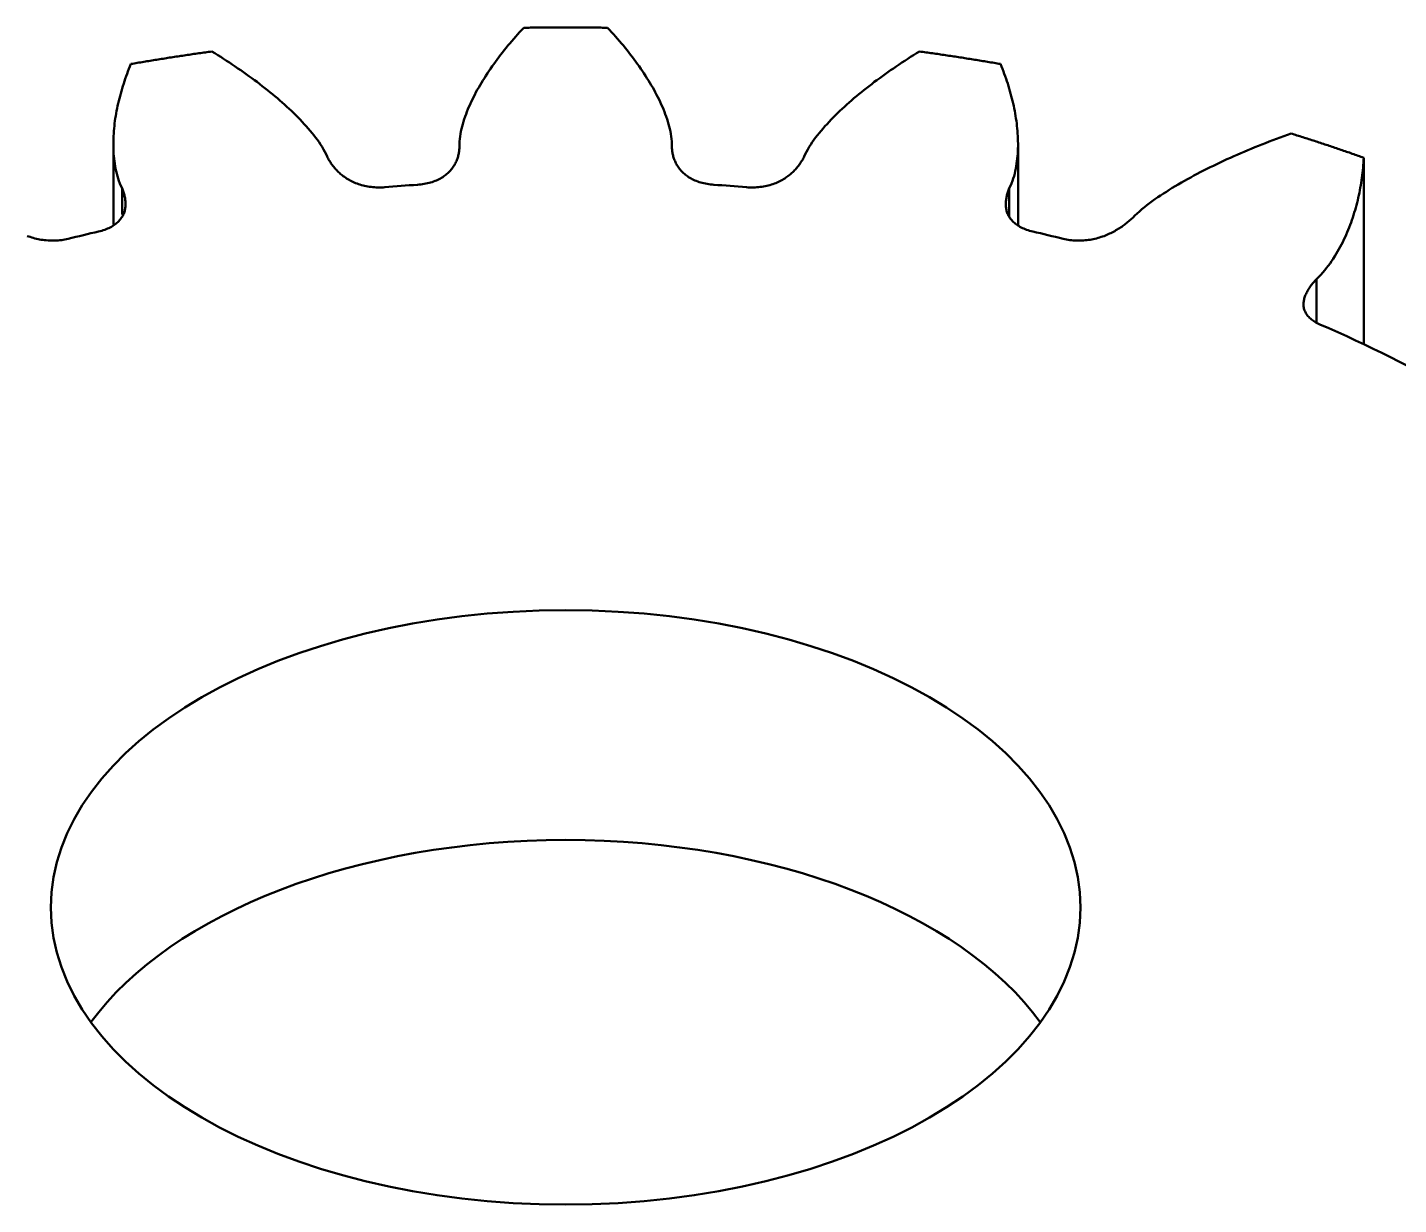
# Model space of a CAD drawing. Header units: inches. Extents: x -122986 to 27550, y -4965 to 6170.
# Drawn here: x 5670.01 to 5699.25, y 454.31 to 479.41 of the extents above; entities that cross this region are included whole.
import ezdxf

# ---------------------------------------------------------------- set-up
doc = ezdxf.new("R2010")
doc.units = ezdxf.units.IN
doc.header["$LTSCALE"] = 2
doc.header["$MEASUREMENT"] = 0
doc.layers.add('1 Đậm', color=7, linetype='Continuous', lineweight=50)

msp = doc.modelspace()

# ---------------------------------------------------------------- linework, layer by layer
at = {"layer": '1 Đậm', "lineweight": 50}
for p, q in [((5671.842, 476.925), (5671.842, 475.209)), ((5679.222, 476.925), (5679.222, 476.86)), ((5683.752, 476.862), (5683.752, 476.925)), ((5691.133, 475.19), (5691.133, 476.925)), ((5698.506, 476.634), (5698.506, 472.658)), ((5672.028, 475.982), (5672.028, 475.422)), ((5690.946, 475.982), (5690.946, 475.382)), ((5697.498, 474.046), (5697.498, 473.13))]:
    msp.add_line(p, q, dxfattribs=at)
for points in [[(5679.224, 476.873), (5679.222, 476.927), (5679.224, 476.98), (5679.228, 477.034), (5679.235, 477.087), (5679.243, 477.141), (5679.254, 477.194), (5679.265, 477.247), (5679.278, 477.3), (5679.293, 477.353), (5679.309, 477.406), (5679.325, 477.458), (5679.343, 477.511), (5679.362, 477.563), (5679.382, 477.615), (5679.403, 477.668), (5679.425, 477.72), (5679.448, 477.771), (5679.472, 477.823), (5679.497, 477.875), (5679.522, 477.926), (5679.548, 477.978), (5679.575, 478.029), (5679.603, 478.08), (5679.632, 478.131), (5679.661, 478.182), (5679.691, 478.232), (5679.722, 478.283), (5679.753, 478.333), (5679.785, 478.383), (5679.818, 478.434), (5679.851, 478.483), (5679.885, 478.533), (5679.92, 478.583), (5679.955, 478.632), (5679.99, 478.682), (5680.027, 478.731), (5680.064, 478.78), (5680.101, 478.829), (5680.139, 478.878), (5680.178, 478.927), (5680.217, 478.975), (5680.257, 479.024), (5680.297, 479.072), (5680.338, 479.12), (5680.379, 479.168), (5680.421, 479.216), (5680.463, 479.263), (5680.506, 479.311), (5680.549, 479.358), (5680.593, 479.405)], [(5680.593, 479.405), (5680.629, 479.406), (5680.664, 479.407), (5680.7, 479.407), (5680.736, 479.408), (5680.772, 479.408), (5680.807, 479.408), (5680.843, 479.409), (5680.879, 479.409), (5680.915, 479.41), (5680.951, 479.41), (5680.986, 479.41), (5681.022, 479.411), (5681.058, 479.411), (5681.094, 479.411), (5681.129, 479.411), (5681.165, 479.412), (5681.201, 479.412), (5681.237, 479.412), (5681.273, 479.412), (5681.308, 479.412), (5681.344, 479.412), (5681.38, 479.412), (5681.416, 479.412), (5681.451, 479.413), (5681.487, 479.413), (5681.523, 479.413), (5681.559, 479.412), (5681.595, 479.412), (5681.63, 479.412), (5681.666, 479.412), (5681.702, 479.412), (5681.738, 479.412), (5681.773, 479.412), (5681.809, 479.412), (5681.845, 479.411), (5681.881, 479.411), (5681.917, 479.411), (5681.952, 479.411), (5681.988, 479.41), (5682.024, 479.41), (5682.06, 479.41), (5682.095, 479.409), (5682.131, 479.409), (5682.167, 479.408), (5682.203, 479.408), (5682.238, 479.408), (5682.274, 479.407), (5682.31, 479.407), (5682.346, 479.406), (5682.382, 479.405)], [(5682.382, 479.405), (5682.425, 479.358), (5682.468, 479.311), (5682.511, 479.263), (5682.553, 479.216), (5682.595, 479.168), (5682.637, 479.12), (5682.677, 479.072), (5682.718, 479.024), (5682.757, 478.975), (5682.796, 478.927), (5682.835, 478.878), (5682.873, 478.829), (5682.911, 478.78), (5682.948, 478.731), (5682.984, 478.682), (5683.02, 478.632), (5683.055, 478.583), (5683.089, 478.533), (5683.123, 478.483), (5683.157, 478.434), (5683.189, 478.383), (5683.221, 478.333), (5683.253, 478.283), (5683.283, 478.232), (5683.313, 478.182), (5683.343, 478.131), (5683.371, 478.08), (5683.399, 478.029), (5683.426, 477.978), (5683.452, 477.926), (5683.478, 477.875), (5683.502, 477.823), (5683.526, 477.771), (5683.549, 477.72), (5683.571, 477.668), (5683.592, 477.615), (5683.612, 477.563), (5683.631, 477.511), (5683.649, 477.458), (5683.666, 477.406), (5683.682, 477.353), (5683.696, 477.3), (5683.709, 477.247), (5683.721, 477.194), (5683.731, 477.141), (5683.74, 477.087), (5683.746, 477.034), (5683.751, 476.98), (5683.752, 476.927), (5683.75, 476.873)], [(5672.215, 478.633), (5672.249, 478.639), (5672.284, 478.644), (5672.318, 478.65), (5672.352, 478.656), (5672.387, 478.662), (5672.421, 478.668), (5672.455, 478.673), (5672.49, 478.679), (5672.524, 478.685), (5672.558, 478.69), (5672.593, 478.696), (5672.627, 478.702), (5672.662, 478.707), (5672.696, 478.713), (5672.731, 478.719), (5672.765, 478.724), (5672.799, 478.73), (5672.834, 478.735), (5672.868, 478.741), (5672.903, 478.746), (5672.937, 478.752), (5672.972, 478.757), (5673.007, 478.762), (5673.041, 478.768), (5673.076, 478.773), (5673.11, 478.778), (5673.145, 478.784), (5673.179, 478.789), (5673.214, 478.794), (5673.249, 478.8), (5673.283, 478.805), (5673.318, 478.81), (5673.352, 478.815), (5673.387, 478.82), (5673.422, 478.826), (5673.456, 478.831), (5673.491, 478.836), (5673.526, 478.841), (5673.56, 478.846), (5673.595, 478.851), (5673.63, 478.856), (5673.665, 478.861), (5673.699, 478.866), (5673.734, 478.871), (5673.769, 478.876), (5673.804, 478.881), (5673.838, 478.885), (5673.873, 478.89), (5673.908, 478.895), (5673.943, 478.9)], [(5673.943, 478.9), (5674.006, 478.861), (5674.069, 478.822), (5674.132, 478.782), (5674.194, 478.742), (5674.256, 478.702), (5674.317, 478.662), (5674.378, 478.622), (5674.438, 478.581), (5674.498, 478.54), (5674.558, 478.499), (5674.617, 478.458), (5674.676, 478.417), (5674.734, 478.375), (5674.792, 478.333), (5674.849, 478.291), (5674.906, 478.249), (5674.962, 478.206), (5675.017, 478.163), (5675.072, 478.12), (5675.127, 478.077), (5675.181, 478.033), (5675.234, 477.99), (5675.287, 477.946), (5675.34, 477.902), (5675.391, 477.857), (5675.442, 477.812), (5675.493, 477.767), (5675.543, 477.722), (5675.592, 477.677), (5675.64, 477.631), (5675.688, 477.585), (5675.735, 477.539), (5675.781, 477.493), (5675.826, 477.446), (5675.871, 477.399), (5675.914, 477.352), (5675.957, 477.304), (5675.999, 477.257), (5676.04, 477.208), (5676.08, 477.16), (5676.118, 477.112), (5676.156, 477.063), (5676.193, 477.013), (5676.228, 476.964), (5676.261, 476.914), (5676.294, 476.864), (5676.324, 476.813), (5676.352, 476.762), (5676.378, 476.711), (5676.4, 476.659)], [(5686.575, 476.659), (5686.597, 476.711), (5686.622, 476.762), (5686.651, 476.813), (5686.681, 476.864), (5686.713, 476.914), (5686.747, 476.964), (5686.782, 477.013), (5686.818, 477.063), (5686.856, 477.112), (5686.895, 477.16), (5686.935, 477.208), (5686.976, 477.257), (5687.017, 477.304), (5687.06, 477.352), (5687.104, 477.399), (5687.148, 477.446), (5687.194, 477.493), (5687.24, 477.539), (5687.287, 477.585), (5687.334, 477.631), (5687.383, 477.677), (5687.432, 477.722), (5687.482, 477.767), (5687.532, 477.812), (5687.583, 477.857), (5687.635, 477.902), (5687.687, 477.946), (5687.74, 477.99), (5687.793, 478.033), (5687.847, 478.077), (5687.902, 478.12), (5687.957, 478.163), (5688.013, 478.206), (5688.069, 478.249), (5688.126, 478.291), (5688.183, 478.333), (5688.24, 478.375), (5688.299, 478.417), (5688.357, 478.458), (5688.416, 478.499), (5688.476, 478.54), (5688.536, 478.581), (5688.597, 478.622), (5688.658, 478.662), (5688.719, 478.702), (5688.781, 478.742), (5688.843, 478.782), (5688.905, 478.822), (5688.968, 478.861), (5689.032, 478.9)], [(5689.032, 478.9), (5689.067, 478.895), (5689.101, 478.89), (5689.136, 478.885), (5689.171, 478.881), (5689.206, 478.876), (5689.24, 478.871), (5689.275, 478.866), (5689.31, 478.861), (5689.345, 478.856), (5689.379, 478.851), (5689.414, 478.846), (5689.449, 478.841), (5689.483, 478.836), (5689.518, 478.831), (5689.553, 478.826), (5689.587, 478.82), (5689.622, 478.815), (5689.657, 478.81), (5689.691, 478.805), (5689.726, 478.8), (5689.761, 478.794), (5689.795, 478.789), (5689.83, 478.784), (5689.864, 478.778), (5689.899, 478.773), (5689.933, 478.768), (5689.968, 478.762), (5690.002, 478.757), (5690.037, 478.752), (5690.072, 478.746), (5690.106, 478.741), (5690.14, 478.735), (5690.175, 478.73), (5690.209, 478.724), (5690.244, 478.719), (5690.278, 478.713), (5690.313, 478.707), (5690.347, 478.702), (5690.382, 478.696), (5690.416, 478.69), (5690.45, 478.685), (5690.485, 478.679), (5690.519, 478.673), (5690.554, 478.668), (5690.588, 478.662), (5690.622, 478.656), (5690.657, 478.65), (5690.691, 478.644), (5690.725, 478.639), (5690.76, 478.633)], [(5672.028, 475.982), (5672.002, 476.034), (5671.98, 476.086), (5671.96, 476.138), (5671.942, 476.191), (5671.927, 476.243), (5671.913, 476.296), (5671.9, 476.349), (5671.889, 476.403), (5671.879, 476.456), (5671.871, 476.509), (5671.864, 476.562), (5671.857, 476.616), (5671.852, 476.669), (5671.848, 476.723), (5671.845, 476.776), (5671.843, 476.83), (5671.842, 476.883), (5671.842, 476.937), (5671.842, 476.99), (5671.844, 477.044), (5671.846, 477.097), (5671.849, 477.151), (5671.853, 477.204), (5671.858, 477.258), (5671.864, 477.311), (5671.87, 477.365), (5671.877, 477.418), (5671.884, 477.471), (5671.893, 477.525), (5671.902, 477.578), (5671.912, 477.631), (5671.922, 477.684), (5671.933, 477.738), (5671.945, 477.791), (5671.957, 477.844), (5671.97, 477.897), (5671.984, 477.95), (5671.998, 478.003), (5672.013, 478.055), (5672.029, 478.108), (5672.045, 478.161), (5672.062, 478.214), (5672.079, 478.266), (5672.097, 478.319), (5672.115, 478.371), (5672.134, 478.424), (5672.153, 478.476), (5672.173, 478.528), (5672.194, 478.581), (5672.215, 478.633)], [(5690.76, 478.633), (5690.781, 478.581), (5690.801, 478.528), (5690.821, 478.476), (5690.841, 478.424), (5690.859, 478.371), (5690.878, 478.319), (5690.896, 478.266), (5690.913, 478.214), (5690.93, 478.161), (5690.946, 478.108), (5690.961, 478.055), (5690.976, 478.003), (5690.99, 477.95), (5691.004, 477.897), (5691.017, 477.844), (5691.029, 477.791), (5691.041, 477.738), (5691.052, 477.684), (5691.063, 477.631), (5691.073, 477.578), (5691.082, 477.525), (5691.09, 477.471), (5691.098, 477.418), (5691.105, 477.365), (5691.111, 477.311), (5691.116, 477.258), (5691.121, 477.204), (5691.125, 477.151), (5691.128, 477.097), (5691.131, 477.044), (5691.132, 476.99), (5691.133, 476.937), (5691.133, 476.883), (5691.131, 476.83), (5691.129, 476.776), (5691.126, 476.723), (5691.122, 476.669), (5691.117, 476.616), (5691.111, 476.562), (5691.104, 476.509), (5691.095, 476.456), (5691.085, 476.403), (5691.074, 476.349), (5691.062, 476.296), (5691.048, 476.243), (5691.032, 476.191), (5691.015, 476.138), (5690.995, 476.086), (5690.973, 476.034), (5690.946, 475.982)], [(5693.579, 475.353), (5693.623, 475.4), (5693.671, 475.446), (5693.721, 475.491), (5693.773, 475.535), (5693.827, 475.579), (5693.881, 475.622), (5693.938, 475.665), (5693.995, 475.707), (5694.053, 475.748), (5694.112, 475.79), (5694.173, 475.83), (5694.234, 475.871), (5694.296, 475.91), (5694.358, 475.95), (5694.421, 475.989), (5694.486, 476.028), (5694.55, 476.066), (5694.616, 476.104), (5694.682, 476.142), (5694.748, 476.179), (5694.815, 476.216), (5694.883, 476.252), (5694.952, 476.288), (5695.02, 476.324), (5695.09, 476.36), (5695.16, 476.395), (5695.23, 476.43), (5695.301, 476.464), (5695.372, 476.499), (5695.444, 476.533), (5695.516, 476.566), (5695.588, 476.6), (5695.661, 476.633), (5695.734, 476.665), (5695.808, 476.698), (5695.882, 476.73), (5695.957, 476.762), (5696.032, 476.794), (5696.107, 476.825), (5696.183, 476.856), (5696.259, 476.887), (5696.335, 476.917), (5696.412, 476.947), (5696.488, 476.977), (5696.566, 477.007), (5696.643, 477.036), (5696.721, 477.065), (5696.799, 477.094), (5696.878, 477.122), (5696.957, 477.151)], [(5696.957, 477.151), (5696.988, 477.141), (5697.019, 477.131), (5697.051, 477.121), (5697.082, 477.111), (5697.114, 477.101), (5697.145, 477.091), (5697.176, 477.081), (5697.208, 477.071), (5697.239, 477.061), (5697.27, 477.051), (5697.302, 477.041), (5697.333, 477.031), (5697.364, 477.021), (5697.395, 477.011), (5697.426, 477.001), (5697.458, 476.991), (5697.489, 476.981), (5697.52, 476.97), (5697.551, 476.96), (5697.582, 476.95), (5697.613, 476.94), (5697.644, 476.93), (5697.675, 476.919), (5697.706, 476.909), (5697.737, 476.899), (5697.768, 476.888), (5697.799, 476.878), (5697.83, 476.868), (5697.861, 476.857), (5697.892, 476.847), (5697.923, 476.836), (5697.954, 476.826), (5697.984, 476.815), (5698.015, 476.805), (5698.046, 476.794), (5698.077, 476.784), (5698.108, 476.773), (5698.138, 476.763), (5698.169, 476.752), (5698.2, 476.742), (5698.23, 476.731), (5698.261, 476.72), (5698.292, 476.71), (5698.322, 476.699), (5698.353, 476.688), (5698.383, 476.677), (5698.414, 476.667), (5698.445, 476.656), (5698.475, 476.645), (5698.506, 476.634)], [(5676.4, 476.659), (5676.41, 476.639), (5676.421, 476.618), (5676.433, 476.598), (5676.445, 476.578), (5676.457, 476.558), (5676.47, 476.539), (5676.483, 476.519), (5676.497, 476.499), (5676.511, 476.48), (5676.525, 476.46), (5676.541, 476.441), (5676.556, 476.422), (5676.573, 476.403), (5676.589, 476.384), (5676.607, 476.366), (5676.625, 476.347), (5676.643, 476.329), (5676.662, 476.311), (5676.682, 476.293), (5676.703, 476.276), (5676.724, 476.259), (5676.746, 476.242), (5676.769, 476.225), (5676.792, 476.209), (5676.816, 476.193), (5676.841, 476.178), (5676.867, 476.163), (5676.893, 476.148), (5676.921, 476.134), (5676.949, 476.12), (5676.978, 476.107), (5677.007, 476.095), (5677.038, 476.083), (5677.069, 476.072), (5677.101, 476.062), (5677.133, 476.052), (5677.166, 476.043), (5677.2, 476.035), (5677.234, 476.027), (5677.269, 476.021), (5677.304, 476.015), (5677.34, 476.01), (5677.376, 476.006), (5677.412, 476.003), (5677.449, 476.001), (5677.485, 476), (5677.522, 476), (5677.558, 476), (5677.595, 476.002), (5677.631, 476.004)], [(5678.328, 476.057), (5678.364, 476.06), (5678.4, 476.064), (5678.436, 476.069), (5678.471, 476.075), (5678.506, 476.081), (5678.54, 476.089), (5678.574, 476.097), (5678.607, 476.106), (5678.639, 476.116), (5678.671, 476.127), (5678.701, 476.139), (5678.731, 476.151), (5678.76, 476.164), (5678.788, 476.178), (5678.815, 476.192), (5678.841, 476.207), (5678.866, 476.222), (5678.89, 476.238), (5678.913, 476.254), (5678.935, 476.271), (5678.956, 476.289), (5678.976, 476.306), (5678.995, 476.324), (5679.013, 476.343), (5679.031, 476.361), (5679.047, 476.38), (5679.062, 476.399), (5679.077, 476.419), (5679.09, 476.438), (5679.103, 476.458), (5679.115, 476.478), (5679.126, 476.498), (5679.137, 476.518), (5679.147, 476.539), (5679.156, 476.559), (5679.164, 476.58), (5679.172, 476.601), (5679.179, 476.621), (5679.186, 476.642), (5679.192, 476.663), (5679.197, 476.684), (5679.202, 476.705), (5679.207, 476.726), (5679.21, 476.747), (5679.214, 476.768), (5679.217, 476.789), (5679.219, 476.81), (5679.221, 476.831), (5679.223, 476.852), (5679.224, 476.873)], [(5683.75, 476.873), (5683.751, 476.852), (5683.753, 476.831), (5683.755, 476.81), (5683.758, 476.789), (5683.761, 476.768), (5683.764, 476.747), (5683.768, 476.726), (5683.772, 476.705), (5683.777, 476.684), (5683.783, 476.663), (5683.789, 476.642), (5683.795, 476.621), (5683.803, 476.601), (5683.81, 476.58), (5683.819, 476.559), (5683.828, 476.539), (5683.838, 476.518), (5683.848, 476.498), (5683.859, 476.478), (5683.871, 476.458), (5683.884, 476.438), (5683.898, 476.419), (5683.912, 476.399), (5683.928, 476.38), (5683.944, 476.361), (5683.961, 476.343), (5683.979, 476.324), (5683.998, 476.306), (5684.018, 476.289), (5684.039, 476.271), (5684.061, 476.254), (5684.084, 476.238), (5684.108, 476.222), (5684.134, 476.207), (5684.16, 476.192), (5684.187, 476.178), (5684.215, 476.164), (5684.243, 476.151), (5684.273, 476.139), (5684.304, 476.127), (5684.335, 476.116), (5684.368, 476.106), (5684.401, 476.097), (5684.434, 476.089), (5684.468, 476.081), (5684.503, 476.075), (5684.538, 476.069), (5684.574, 476.064), (5684.61, 476.06), (5684.646, 476.057)], [(5685.343, 476.004), (5685.38, 476.002), (5685.416, 476), (5685.453, 476), (5685.489, 476), (5685.526, 476.001), (5685.562, 476.003), (5685.599, 476.006), (5685.634, 476.01), (5685.67, 476.015), (5685.705, 476.021), (5685.74, 476.027), (5685.774, 476.035), (5685.808, 476.043), (5685.841, 476.052), (5685.874, 476.062), (5685.906, 476.072), (5685.937, 476.083), (5685.967, 476.095), (5685.997, 476.107), (5686.026, 476.12), (5686.054, 476.134), (5686.081, 476.148), (5686.108, 476.163), (5686.133, 476.178), (5686.158, 476.193), (5686.182, 476.209), (5686.206, 476.225), (5686.228, 476.242), (5686.25, 476.259), (5686.272, 476.276), (5686.292, 476.293), (5686.312, 476.311), (5686.331, 476.329), (5686.35, 476.347), (5686.368, 476.366), (5686.385, 476.384), (5686.402, 476.403), (5686.418, 476.422), (5686.434, 476.441), (5686.449, 476.46), (5686.464, 476.48), (5686.478, 476.499), (5686.491, 476.519), (5686.505, 476.539), (5686.517, 476.558), (5686.53, 476.578), (5686.542, 476.598), (5686.553, 476.618), (5686.564, 476.639), (5686.575, 476.659)], [(5698.506, 476.634), (5698.503, 476.581), (5698.499, 476.527), (5698.495, 476.474), (5698.49, 476.42), (5698.485, 476.367), (5698.479, 476.313), (5698.473, 476.26), (5698.466, 476.207), (5698.458, 476.153), (5698.45, 476.1), (5698.442, 476.047), (5698.432, 475.993), (5698.422, 475.94), (5698.412, 475.887), (5698.401, 475.834), (5698.389, 475.781), (5698.376, 475.728), (5698.363, 475.675), (5698.35, 475.622), (5698.335, 475.569), (5698.32, 475.516), (5698.304, 475.463), (5698.288, 475.411), (5698.271, 475.358), (5698.253, 475.306), (5698.234, 475.253), (5698.215, 475.201), (5698.195, 475.148), (5698.174, 475.096), (5698.152, 475.044), (5698.129, 474.992), (5698.106, 474.94), (5698.082, 474.889), (5698.057, 474.837), (5698.031, 474.786), (5698.004, 474.735), (5697.976, 474.684), (5697.947, 474.633), (5697.917, 474.582), (5697.886, 474.532), (5697.854, 474.481), (5697.821, 474.431), (5697.786, 474.382), (5697.75, 474.332), (5697.713, 474.283), (5697.674, 474.235), (5697.634, 474.187), (5697.591, 474.139), (5697.546, 474.092), (5697.498, 474.046)], [(5671.528, 475.06), (5671.562, 475.069), (5671.595, 475.078), (5671.627, 475.088), (5671.659, 475.098), (5671.689, 475.11), (5671.719, 475.122), (5671.748, 475.135), (5671.775, 475.149), (5671.802, 475.164), (5671.828, 475.179), (5671.852, 475.195), (5671.875, 475.211), (5671.897, 475.228), (5671.918, 475.245), (5671.938, 475.263), (5671.957, 475.281), (5671.974, 475.3), (5671.99, 475.319), (5672.005, 475.338), (5672.019, 475.358), (5672.031, 475.377), (5672.043, 475.398), (5672.053, 475.418), (5672.062, 475.438), (5672.071, 475.459), (5672.078, 475.48), (5672.084, 475.5), (5672.089, 475.521), (5672.094, 475.542), (5672.097, 475.563), (5672.1, 475.584), (5672.102, 475.605), (5672.103, 475.627), (5672.103, 475.648), (5672.103, 475.669), (5672.101, 475.69), (5672.1, 475.711), (5672.097, 475.732), (5672.094, 475.753), (5672.091, 475.774), (5672.087, 475.795), (5672.082, 475.816), (5672.077, 475.837), (5672.071, 475.858), (5672.065, 475.879), (5672.059, 475.9), (5672.052, 475.921), (5672.044, 475.941), (5672.036, 475.962), (5672.028, 475.982)], [(5690.946, 475.982), (5690.938, 475.962), (5690.93, 475.941), (5690.923, 475.921), (5690.916, 475.9), (5690.909, 475.879), (5690.903, 475.858), (5690.897, 475.837), (5690.892, 475.816), (5690.888, 475.795), (5690.884, 475.774), (5690.88, 475.753), (5690.877, 475.732), (5690.875, 475.711), (5690.873, 475.69), (5690.872, 475.669), (5690.871, 475.648), (5690.872, 475.627), (5690.873, 475.605), (5690.875, 475.584), (5690.877, 475.563), (5690.881, 475.542), (5690.885, 475.521), (5690.89, 475.5), (5690.897, 475.48), (5690.904, 475.459), (5690.912, 475.438), (5690.921, 475.418), (5690.932, 475.398), (5690.943, 475.377), (5690.956, 475.358), (5690.969, 475.338), (5690.984, 475.319), (5691.001, 475.3), (5691.018, 475.281), (5691.036, 475.263), (5691.056, 475.245), (5691.077, 475.228), (5691.099, 475.211), (5691.122, 475.195), (5691.147, 475.179), (5691.172, 475.164), (5691.199, 475.149), (5691.227, 475.135), (5691.255, 475.122), (5691.285, 475.11), (5691.316, 475.098), (5691.347, 475.088), (5691.38, 475.078), (5691.413, 475.069), (5691.446, 475.06)], [(5692.096, 474.905), (5692.13, 474.897), (5692.164, 474.89), (5692.199, 474.884), (5692.235, 474.879), (5692.271, 474.874), (5692.307, 474.871), (5692.343, 474.869), (5692.38, 474.867), (5692.416, 474.866), (5692.453, 474.867), (5692.489, 474.868), (5692.526, 474.87), (5692.562, 474.873), (5692.598, 474.876), (5692.634, 474.881), (5692.669, 474.886), (5692.704, 474.892), (5692.739, 474.899), (5692.773, 474.907), (5692.807, 474.915), (5692.84, 474.924), (5692.873, 474.933), (5692.905, 474.944), (5692.936, 474.954), (5692.967, 474.965), (5692.998, 474.977), (5693.028, 474.989), (5693.057, 475.002), (5693.086, 475.015), (5693.114, 475.028), (5693.142, 475.042), (5693.169, 475.056), (5693.195, 475.071), (5693.222, 475.086), (5693.247, 475.101), (5693.272, 475.116), (5693.297, 475.132), (5693.321, 475.148), (5693.345, 475.164), (5693.368, 475.18), (5693.391, 475.197), (5693.413, 475.213), (5693.435, 475.23), (5693.457, 475.247), (5693.478, 475.265), (5693.499, 475.282), (5693.519, 475.3), (5693.539, 475.317), (5693.559, 475.335), (5693.579, 475.353)], [(5670.007, 474.965), (5670.038, 474.954), (5670.07, 474.944), (5670.102, 474.933), (5670.134, 474.924), (5670.168, 474.915), (5670.201, 474.907), (5670.236, 474.899), (5670.27, 474.892), (5670.305, 474.886), (5670.341, 474.881), (5670.376, 474.876), (5670.412, 474.873), (5670.449, 474.87), (5670.485, 474.868), (5670.522, 474.867), (5670.558, 474.866), (5670.595, 474.867), (5670.631, 474.869), (5670.668, 474.871), (5670.704, 474.874), (5670.74, 474.879), (5670.775, 474.884), (5670.81, 474.89), (5670.845, 474.897), (5670.879, 474.905)], [(5697.498, 474.046), (5697.481, 474.028), (5697.464, 474.009), (5697.448, 473.99), (5697.431, 473.971), (5697.416, 473.952), (5697.4, 473.933), (5697.386, 473.914), (5697.371, 473.894), (5697.357, 473.875), (5697.344, 473.855), (5697.331, 473.835), (5697.319, 473.815), (5697.307, 473.795), (5697.296, 473.775), (5697.285, 473.755), (5697.276, 473.734), (5697.266, 473.714), (5697.258, 473.693), (5697.25, 473.673), (5697.243, 473.652), (5697.237, 473.631), (5697.232, 473.61), (5697.228, 473.589), (5697.225, 473.568), (5697.222, 473.547), (5697.221, 473.526), (5697.221, 473.505), (5697.222, 473.484), (5697.224, 473.463), (5697.227, 473.442), (5697.231, 473.421), (5697.237, 473.4), (5697.244, 473.379), (5697.253, 473.358), (5697.262, 473.338), (5697.273, 473.318), (5697.286, 473.298), (5697.3, 473.278), (5697.315, 473.259), (5697.331, 473.24), (5697.349, 473.222), (5697.369, 473.204), (5697.389, 473.186), (5697.411, 473.17), (5697.434, 473.153), (5697.459, 473.137), (5697.484, 473.122), (5697.511, 473.108), (5697.539, 473.094), (5697.567, 473.081)]]:
    msp.add_lwpolyline(points, dxfattribs=at)
for centre, major_axis, start_param, end_param in [((5681.487, 460.649), (26.875, 0), 1.688616, 1.714776), ((5681.487, 460.649), (26.875, 0), 1.426817, 1.452977), ((5681.487, 460.649), (26.875, 0), 1.950415, 1.976575), ((5681.487, 460.649), (26.875, 0), 1.165017, 1.191177), ((5681.487, 460.649), (26.875, 0), 0.785398, 0.929378), ((5681.487, 455.75), (10.975, 0), 0.396921, 2.744672)]:
    msp.add_ellipse(centre, major_axis=major_axis, ratio=0.57735, start_param=start_param, end_param=end_param, dxfattribs=at)
msp.add_ellipse((5681.487, 460.649), major_axis=(-10.975, 0), ratio=0.57735, dxfattribs=at)

doc.saveas('drawing.dxf')
